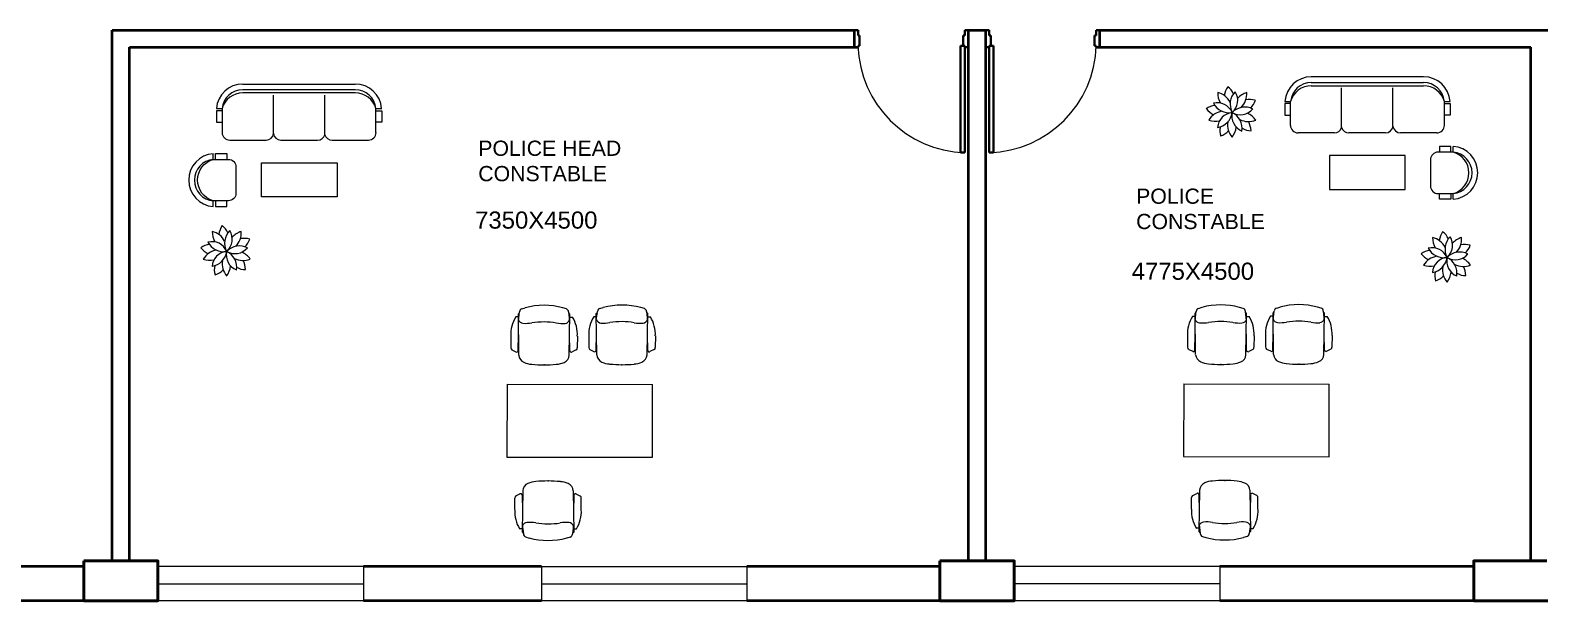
# Model space of a CAD drawing. Header units: millimetres. Extents: x 3079 to 579737, y 1565 to 1161826.
# Drawn here: x 99801 to 113015, y 432071 to 437071 of the extents above; entities that cross this region are included whole.
import ezdxf

# ---------------------------------------------------------------- set-up
doc = ezdxf.new("R2010")
doc.units = ezdxf.units.MM
for name, color, linetype, lineweight in [('1', 7, 'Continuous', 35), ('A_COL', 250, 'Continuous', 40), ('A_ELE1', 250, 'Continuous', 20), ('A_WIN-DOR', 250, 'Continuous', 30), ('IG-Area', 250, 'Continuous', 30), ('SILL', 251, 'Continuous', 18), ('WINDOW', 252, 'Continuous', 15)]:
    doc.layers.add(name, color=color, linetype=linetype, lineweight=lineweight)
doc.layers.add('FURNITURE', color=253, linetype='Continuous', lineweight=5, transparency=0.05)
doc.layers.add('TREES', color=72, linetype='Continuous', lineweight=5, transparency=0.05)
doc.styles.get("Standard").update_dxf_attribs({"font": 'arial.ttf'})

msp = doc.modelspace()

# ---------------------------------------------------------------- linework, layer by layer
at = {"layer": '1'}
for p, q in [((100520, 437071), (107020, 437071)), ((100520, 432421), (100520, 437071)), ((107020, 436921), (107020, 437071)), ((108020, 437071), (108170, 437071)), ((108020, 432421), (108020, 437071)), ((108170, 432421), (108170, 437071)), ((109170, 437071), (113095, 437071)), ((109170, 436921), (109170, 437071)), ((100670, 436921), (107052, 436921)), ((100670, 432421), (100670, 436921)), ((109137, 436921), (112945, 436921)), ((112945, 432421), (112945, 436921)), ((100270, 432371), (98679, 432371)), ((104279, 432371), (102720, 432371)), ((107770, 432371), (106079, 432371)), ((112445, 432371), (110220, 432371)), ((100920, 432071), (98679, 432071)), ((100595, 432071), (100270, 432071)), ((100595, 432071), (100895, 432071)), ((104279, 432071), (102720, 432071)), ((107770, 432071), (106079, 432071)), ((108420, 432071), (108395, 432071)), ((113095, 432071), (110220, 432071))]:
    msp.add_line(p, q, dxfattribs=at)
at = {"layer": 'A_COL'}
for points in [[(100270, 432421), (100270, 432071), (100920, 432071), (100920, 432421)], [(107770, 432421), (107770, 432071), (108420, 432071), (108420, 432421)]]:
    msp.add_lwpolyline(points, close=True, dxfattribs=at)
msp.add_lwpolyline([(113085, 432421), (112445, 432421), (112445, 432071), (113095, 432071)], dxfattribs=at)
at = {"layer": 'A_ELE1', "transparency": 33554687}
for centre, start, end in [((108017, 436963), 181.7422, 268.258), ((108173, 436963), 271.742, 358.2578)]:
    msp.add_arc(centre, 966, start, end, dxfattribs=at)
at = {"layer": 'A_WIN-DOR'}
for p, q in [((107020, 437071), (107052, 437071)), ((109170, 437071), (109138, 437071)), ((107988, 435998), (107951, 435998)), ((108202, 435998), (108238, 435998))]:
    msp.add_line(p, q, dxfattribs=at)
at = {"layer": 'A_WIN-DOR', "transparency": 33554687}
for p, q in [((107020, 436919), (107020, 437069)), ((107052, 437071), (107052, 437025)), ((107052, 437025), (107066, 437025)), ((107066, 437025), (107066, 436934)), ((107988, 437025), (107974, 437025)), ((107974, 437025), (107974, 436934)), ((108020, 437071), (107988, 437071)), ((107988, 437071), (107988, 437025)), ((108020, 436921), (108020, 437071)), ((108170, 436921), (108170, 437071)), ((108170, 437071), (108202, 437071)), ((108202, 437071), (108202, 437025)), ((108202, 437025), (108216, 437025)), ((108216, 437025), (108216, 436934)), ((109138, 437025), (109124, 437025)), ((109124, 437025), (109124, 436934)), ((109138, 437071), (109138, 437025)), ((109170, 436919), (109170, 437069)), ((107052, 436921), (107020, 436921)), ((107052, 436934), (107052, 436921)), ((107951, 436934), (107951, 435998)), ((107988, 436934), (107988, 435998)), ((107988, 436921), (107988, 436888)), ((107988, 436921), (108020, 436921)), ((108202, 436921), (108170, 436921)), ((108202, 436934), (108202, 435998)), ((108202, 436921), (108202, 436888)), ((108238, 436934), (108238, 435998)), ((109138, 436934), (109138, 436921)), ((109138, 436921), (109170, 436921))]:
    msp.add_line(p, q, dxfattribs=at)
for points in [[(107052, 436934), (107066, 436934)], [(107988, 436934), (107951, 436934)], [(108202, 436934), (108238, 436934)], [(109138, 436934), (109124, 436934)]]:
    msp.add_lwpolyline(points, dxfattribs=at)
at = {"layer": 'FURNITURE'}
for p, q in [((101664, 436599), (102648, 436599)), ((112006, 436662), (111022, 436662)), ((111022, 436612), (112006, 436612)), ((111022, 436584), (112006, 436584)), ((102648, 436549), (101664, 436549)), ((102648, 436521), (101664, 436521)), ((101933, 436166), (101933, 436502)), ((102382, 436155), (102382, 436502)), ((110790, 436447), (110840, 436447)), ((110840, 436237), (110840, 436447)), ((111287, 436218), (111287, 436565)), ((111737, 436229), (111737, 436565)), ((112187, 436447), (112237, 436447)), ((112187, 436447), (112187, 436237)), ((101483, 436383), (101433, 436383)), ((101483, 436383), (101483, 436174)), ((102830, 436174), (102830, 436383)), ((102880, 436383), (102830, 436383)), ((101549, 436107), (101867, 436107)), ((101998, 436107), (102319, 436107)), ((102446, 436107), (102764, 436107)), ((111224, 436171), (110906, 436171)), ((111672, 436171), (111351, 436171)), ((112121, 436171), (111803, 436171)), ((112265, 436002), (112265, 436052)), ((101405, 435939), (101405, 435989)), ((101827, 435610), (101827, 435908)), ((101827, 435908), (102490, 435908)), ((102490, 435908), (102490, 435610)), ((111843, 435972), (111180, 435972)), ((111180, 435972), (111180, 435674)), ((111843, 435674), (111843, 435972)), ((111180, 435674), (111843, 435674)), ((101405, 435526), (101405, 435576)), ((102490, 435610), (101827, 435610)), ((112265, 435589), (112265, 435639)), ((104077, 434523), (104087, 434604)), ((104077, 434585), (104086, 434595)), ((104107, 434629), (104138, 434638)), ((104498, 434628), (104467, 434638)), ((104527, 434522), (104518, 434603)), ((104528, 434584), (104519, 434594)), ((104760, 434526), (104770, 434606)), ((104760, 434587), (104769, 434598)), ((104764, 434226), (104760, 434587)), ((104790, 434631), (104821, 434641)), ((105181, 434631), (105150, 434640)), ((105210, 434525), (105201, 434605)), ((105211, 434587), (105201, 434597)), ((105206, 434225), (105211, 434587)), ((110004, 434527), (110014, 434608)), ((110004, 434589), (110014, 434599)), ((110008, 434228), (110004, 434589)), ((110034, 434633), (110065, 434643)), ((110425, 434632), (110394, 434642)), ((110454, 434527), (110445, 434607)), ((110455, 434588), (110446, 434599)), ((110450, 434227), (110455, 434588)), ((110687, 434530), (110697, 434610)), ((110687, 434592), (110696, 434602)), ((110691, 434230), (110687, 434592)), ((110717, 434635), (110748, 434645)), ((111108, 434635), (111077, 434644)), ((111137, 434529), (111128, 434609)), ((111138, 434591), (111129, 434601)), ((111133, 434229), (111138, 434591)), ((104077, 434558), (104054, 434558)), ((104081, 434224), (104077, 434585)), ((104523, 434223), (104528, 434584)), ((104528, 434557), (104551, 434557)), ((104760, 434560), (104737, 434560)), ((105211, 434559), (105234, 434559)), ((110004, 434562), (109981, 434562)), ((110455, 434561), (110478, 434561)), ((110687, 434564), (110664, 434564)), ((111138, 434563), (111161, 434563)), ((104011, 434390), (104011, 434289)), ((104076, 434262), (104079, 434404)), ((104528, 434261), (104526, 434403)), ((104594, 434389), (104593, 434288)), ((104693, 434393), (104694, 434291)), ((104758, 434264), (104761, 434406)), ((105211, 434263), (105209, 434405)), ((105277, 434392), (105276, 434290)), ((109938, 434395), (109938, 434293)), ((110003, 434266), (110006, 434408)), ((110455, 434265), (110453, 434407)), ((110521, 434393), (110520, 434292)), ((110621, 434397), (110621, 434295)), ((110685, 434269), (110688, 434410)), ((111138, 434268), (111136, 434410)), ((111204, 434396), (111203, 434294)), ((104021, 434270), (104056, 434253)), ((104583, 434269), (104547, 434252)), ((104704, 434273), (104739, 434256)), ((105266, 434272), (105230, 434255)), ((109948, 434274), (109983, 434257)), ((110510, 434273), (110475, 434256)), ((110631, 434277), (110666, 434260)), ((111193, 434276), (111157, 434259)), ((103979, 433968), (103977, 433331)), ((103979, 433968), (105252, 433966)), ((105251, 433329), (105252, 433966)), ((109906, 433972), (109904, 433336)), ((109906, 433972), (111179, 433970)), ((111178, 433333), (111179, 433970)), ((103977, 433331), (105251, 433329)), ((109904, 433336), (111178, 433333)), ((104056, 432990), (104091, 433007)), ((104116, 433037), (104111, 432675)), ((104558, 433036), (104562, 432674)), ((104618, 432989), (104583, 433006)), ((109983, 432994), (110018, 433011)), ((110043, 433041), (110038, 432679)), ((110038, 433002), (110040, 432860)), ((110485, 433040), (110489, 432678)), ((110490, 433001), (110487, 432859)), ((110545, 432993), (110510, 433010)), ((104045, 432870), (104046, 432972)), ((104111, 432998), (104113, 432856)), ((104563, 432997), (104560, 432855)), ((104628, 432869), (104628, 432970)), ((109972, 432874), (109973, 432976)), ((110555, 432873), (110555, 432974)), ((104111, 432737), (104121, 432657)), ((110039, 432741), (110048, 432661)), ((110489, 432740), (110479, 432660)), ((104111, 432702), (104088, 432703)), ((104111, 432675), (104120, 432665)), ((104141, 432631), (104172, 432621)), ((104532, 432630), (104501, 432621)), ((104561, 432736), (104552, 432656)), ((104562, 432674), (104552, 432664)), ((104562, 432702), (104585, 432702)), ((110038, 432707), (110015, 432707)), ((110038, 432679), (110047, 432669)), ((110068, 432635), (110099, 432626)), ((110459, 432634), (110428, 432625)), ((110489, 432678), (110479, 432668)), ((110489, 432706), (110512, 432706))]:
    msp.add_line(p, q, dxfattribs=at)
for points in [[(101483, 436363), (101433, 436363), (101433, 436264), (101483, 436264)], [(102830, 436363), (102880, 436363), (102880, 436264), (102830, 436264)], [(110840, 436427), (110790, 436427), (110790, 436327), (110840, 436327)], [(112187, 436427), (112237, 436427), (112237, 436327), (112187, 436327)], [(112245, 436002), (112245, 436052), (112146, 436052), (112146, 436002)], [(101425, 435939), (101425, 435989), (101524, 435989), (101524, 435939)], [(101425, 435576), (101425, 435526), (101524, 435526), (101524, 435576)], [(112245, 435639), (112245, 435589), (112146, 435589), (112146, 435639)]]:
    msp.add_lwpolyline(points, dxfattribs=at)
for points in [[(101405, 435576, -0.755929), (101405, 435939, -0.755929)], [(101405, 435939), (101538, 435939, -0.414214), (101604, 435872), (101604, 435642, -0.414214), (101538, 435576), (101405, 435576)], [(112265, 436002), (112132, 436002, 0.414214), (112066, 435936), (112066, 435705, 0.414214), (112132, 435639), (112265, 435639)], [(112265, 435639, 0.755929), (112265, 436002, 0.755929)]]:
    msp.add_lwpolyline(points, format="xyb", dxfattribs=at)
for centre, radius, start, end in [((101664, 436367), 232, 90.001, 175.905), ((102648, 436367), 232, 4.0971, 90.001), ((111022, 436430), 232, 90.001, 175.905), ((111022, 436430), 182, 90.001, 174.7851), ((111022, 436395), 189, 90.001, 164.1744), ((112006, 436430), 232, 4.0971, 90.001), ((112006, 436430), 182, 5.2169, 90.001), ((112006, 436395), 189, 15.8276, 90.001), ((101664, 436367), 182, 90.001, 174.7851), ((101664, 436332), 189, 90.001, 164.1744), ((102648, 436367), 182, 5.2169, 90.001), ((102648, 436332), 189, 15.8276, 90.001), ((101549, 436174), 66.3, 180.001, 270.001), ((102764, 436174), 66.3, 270.001, 0.001), ((110906, 436237), 66.3, 180.001, 270.001), ((111224, 436237), 66.3, 270.001, 343.4775), ((111351, 436237), 66.3, 196.5245, 270.001), ((111672, 436237), 66.3, 270.001, 353.2071), ((111803, 436237), 66.3, 186.7949, 270.001), ((112121, 436237), 66.3, 270.001, 0.001), ((101867, 436174), 66.3, 270.001, 353.2071), ((101998, 436174), 66.3, 186.7949, 270.001), ((102319, 436174), 66.3, 270.001, 343.4775), ((102446, 436174), 66.3, 196.5245, 270.001), ((112248, 435821), 232, 274.0971, 85.905), ((101422, 435757), 232, 94.0971, 265.905), ((101422, 435757), 182, 95.2169, 264.7851), ((112248, 435821), 182, 275.2169, 84.7851), ((104116, 434602), 28.4, 108.0381, 177.183), ((104301, 434032), 628, 74.6968, 105.0753), ((104489, 434601), 28.4, 2.5891, 71.734), ((104799, 434605), 28.4, 108.0381, 177.183), ((104984, 434034), 628, 74.6968, 105.0753), ((105172, 434604), 28.4, 2.5891, 71.734), ((110043, 434606), 28.4, 108.0381, 177.183), ((110228, 434036), 628, 74.6968, 105.0753), ((110416, 434606), 28.4, 2.5891, 71.734), ((110726, 434609), 28.4, 108.0381, 177.183), ((110911, 434038), 628, 74.6968, 105.0753), ((111099, 434608), 28.4, 2.5891, 71.734), ((104298, 434405), 288, 147.9434, 182.8555), ((104121, 434548), 45.2, 199.4246, 265.2983), ((104143, 434820), 318, 265.297, 279.4614), ((104301, 433873), 641, 80.3108, 99.4613), ((104463, 434819), 318, 260.3107, 274.4751), ((104484, 434547), 45.2, 274.4738, 340.3475), ((104484, 434547), 45.2, 274.4738, 340.3475), ((104306, 434405), 288, 356.9166, 31.8287), ((104981, 434407), 288, 147.9434, 182.8555), ((104804, 434550), 45.2, 199.4246, 265.2983), ((104826, 434822), 318, 265.297, 279.4614), ((104984, 433876), 641, 80.3108, 99.4613), ((105146, 434821), 318, 260.3107, 274.4751), ((105166, 434550), 45.2, 274.4738, 340.3475), ((105166, 434550), 45.2, 274.4738, 340.3475), ((104989, 434407), 288, 356.9166, 31.8287), ((110225, 434409), 288, 147.9434, 182.8555), ((110048, 434552), 45.2, 199.4246, 265.2983), ((110070, 434824), 318, 265.297, 279.4614), ((110228, 433877), 641, 80.3108, 99.4613), ((110390, 434823), 318, 260.3107, 274.4751), ((110411, 434551), 45.2, 274.4738, 340.3475), ((110411, 434551), 45.2, 274.4738, 340.3475), ((110233, 434409), 288, 356.9166, 31.8287), ((110908, 434411), 288, 147.9434, 182.8555), ((110731, 434554), 45.2, 199.4246, 265.2983), ((110753, 434826), 318, 265.297, 279.4614), ((110911, 433880), 641, 80.3108, 99.4613), ((111073, 434825), 318, 260.3107, 274.4751), ((111093, 434554), 45.2, 274.4738, 340.3475), ((111093, 434554), 45.2, 274.4738, 340.3475), ((110916, 434411), 288, 356.9166, 31.8287), ((104029, 434286), 17.9, 171.5598, 242.7148), ((104063, 434263), 12.2, 236.4616, 356.0143), ((104155, 434229), 74.1, 184.0775, 247.0972), ((104449, 434228), 74.1, 292.6749, 355.6946), ((104541, 434262), 12.2, 183.7577, 303.3104), ((104575, 434285), 17.9, 297.0573, 8.2123), ((104712, 434288), 17.9, 171.5598, 242.7148), ((104746, 434265), 12.2, 236.4616, 356.0143), ((104838, 434231), 74.1, 184.0775, 247.0972), ((105131, 434231), 74.1, 292.6749, 355.6946), ((105223, 434264), 12.2, 183.7577, 303.3104), ((105258, 434287), 17.9, 297.0573, 8.2123), ((109956, 434290), 17.9, 171.5598, 242.7148), ((109990, 434267), 12.2, 236.4616, 356.0143), ((110082, 434233), 74.1, 184.0775, 247.0972), ((110376, 434232), 74.1, 292.6749, 355.6946), ((110468, 434266), 12.2, 183.7577, 303.3104), ((110502, 434289), 17.9, 297.0573, 8.2123), ((110639, 434293), 17.9, 171.5598, 242.7148), ((110673, 434269), 12.2, 236.4616, 356.0143), ((110765, 434235), 74.1, 184.0775, 247.0972), ((111059, 434235), 74.1, 292.6749, 355.6946), ((111151, 434268), 12.2, 183.7577, 303.3104), ((111185, 434292), 17.9, 297.0573, 8.2123), ((104200, 434318), 174, 244.6163, 267.7231), ((104304, 435218), 1080, 264.1574, 275.6146), ((104404, 434318), 174, 272.0489, 295.1557), ((104883, 434320), 174, 244.6163, 267.7231), ((104987, 435220), 1080, 264.1574, 275.6146), ((105086, 434320), 174, 272.0489, 295.1557), ((110128, 434322), 174, 244.6163, 267.7231), ((110231, 435222), 1080, 264.1574, 275.6146), ((110331, 434322), 174, 272.0489, 295.1557), ((110810, 434325), 174, 244.6163, 267.7231), ((110914, 435224), 1080, 264.1574, 275.6146), ((111013, 434324), 174, 272.0489, 295.1557), ((104098, 432997), 12.2, 3.7577, 123.3104), ((104190, 433031), 74.1, 112.6749, 175.6946), ((104235, 432942), 174, 92.0489, 115.1557), ((104335, 432041), 1080, 84.1574, 95.6146), ((104438, 432941), 174, 64.6163, 87.7231), ((104484, 433030), 74.1, 4.0775, 67.0972), ((104576, 432997), 12.2, 56.4616, 176.0143), ((110025, 433002), 12.2, 3.7577, 123.3104), ((110117, 433035), 74.1, 112.6749, 175.6946), ((110162, 432946), 174, 92.0489, 115.1557), ((110262, 432046), 1080, 84.1574, 95.6146), ((110365, 432945), 174, 64.6163, 87.7231), ((110411, 433034), 74.1, 4.0775, 67.0972), ((110503, 433001), 12.2, 56.4616, 176.0143), ((104333, 432854), 288, 176.9166, 211.8287), ((104064, 432974), 17.9, 117.0573, 188.2123), ((104341, 432854), 288, 327.9434, 2.8555), ((104610, 432973), 17.9, 351.5598, 62.7148), ((110260, 432858), 288, 176.9166, 211.8287), ((109991, 432978), 17.9, 117.0573, 188.2123), ((110268, 432858), 288, 327.9434, 2.8555), ((110537, 432977), 17.9, 351.5598, 62.7148), ((104155, 432712), 45.2, 94.4738, 160.3475), ((104155, 432712), 45.2, 94.4738, 160.3475), ((104176, 432440), 318, 80.3107, 94.4751), ((104338, 433386), 641, 260.3108, 279.4613), ((104496, 432440), 318, 85.297, 99.4614), ((104518, 432711), 45.2, 19.4246, 85.2983), ((110082, 432716), 45.2, 94.4738, 160.3475), ((110082, 432716), 45.2, 94.4738, 160.3475), ((110103, 432444), 318, 80.3107, 94.4751), ((110265, 433390), 641, 260.3108, 279.4613), ((110423, 432444), 318, 85.297, 99.4614), ((110445, 432715), 45.2, 19.4246, 85.2983), ((104150, 432658), 28.4, 182.5891, 251.734), ((104337, 433228), 628, 254.6968, 285.0753), ((104523, 432657), 28.4, 288.0381, 357.183), ((110077, 432662), 28.4, 182.5891, 251.734), ((110265, 433232), 628, 254.6968, 285.0753), ((110450, 432661), 28.4, 288.0381, 357.183)]:
    msp.add_arc(centre, radius, start, end, dxfattribs=at)
for p in [(104302, 434138), (104984, 434140), (110229, 434142), (110912, 434145), (104337, 433121), (110264, 433125)]:
    msp.add_point(p, dxfattribs=at)
at = {"layer": 'SILL'}
for p, q in [((102720, 432371), (100920, 432371)), ((104279, 432371), (106079, 432371)), ((110220, 432371), (108420, 432371)), ((102720, 432071), (100920, 432071)), ((106079, 432071), (104279, 432071)), ((110220, 432071), (108420, 432071))]:
    msp.add_line(p, q, dxfattribs=at)
at = {"layer": 'TREES'}
for centre, radius, start, end in [((110480, 436457), 224, 148.2105, 169.3514), ((110210, 436460), 140, 21.5086, 55.2476), ((110382, 436522), 180, 179.1301, 209.4931), ((110164, 436363), 166, 27.1324, 76.6013), ((110464, 436423), 153, 134.7761, 208.5159), ((110237, 436456), 141, 311.0447, 32.2473), ((110510, 436352), 180, 107.1301, 137.4931), ((110291, 436511), 166, 315.1324, 4.6013), ((110478, 436239), 224, 76.2105, 97.3514), ((110398, 436497), 140, 309.5086, 343.2476), ((110187, 436270), 140, 93.5086, 127.2476), ((110274, 436526), 224, 220.2105, 241.3514), ((110265, 436196), 166, 99.1324, 148.6013), ((110199, 436294), 141, 23.0447, 104.2473), ((110301, 436500), 153, 206.7761, 280.5159), ((110342, 436209), 141, 95.0447, 176.2473), ((110177, 436369), 153, 278.7761, 352.5159), ((110467, 436318), 141, 167.0447, 248.2473), ((110440, 436244), 153, 62.7761, 136.5159), ((110402, 436471), 141, 239.0447, 320.2473), ((110263, 436211), 153, 350.7761, 64.5159), ((110388, 436179), 180, 35.1301, 65.4931), ((110182, 436453), 180, 251.1301, 281.4932), ((110361, 436189), 140, 165.5086, 199.2476), ((110144, 436351), 224, 292.2105, 313.3514), ((110455, 436241), 166, 171.1324, 220.6013), ((110185, 436241), 180, 323.1301, 353.4931), ((110471, 436436), 166, 243.1324, 292.6013), ((110491, 436330), 140, 237.5086, 271.2476), ((110271, 436174), 224, 4.2105, 25.3514), ((101576, 435305), 180, 179.1301, 209.4931), ((101357, 435146), 166, 27.1324, 76.6013), ((101673, 435240), 224, 148.2105, 169.3514), ((101403, 435244), 140, 21.5086, 55.2476), ((101657, 435206), 153, 134.7761, 208.5159), ((101430, 435239), 141, 311.0447, 32.2473), ((101703, 435135), 180, 107.1301, 137.4931), ((101484, 435294), 166, 315.1324, 4.6013), ((101671, 435023), 224, 76.2105, 97.3514), ((112264, 435252), 180, 179.1301, 209.4931), ((112046, 435093), 166, 27.1324, 76.6013), ((112362, 435187), 224, 148.2105, 169.3514), ((112092, 435190), 140, 21.5086, 55.2476), ((112346, 435152), 153, 134.7761, 208.5159), ((112118, 435186), 141, 311.0447, 32.2473), ((112391, 435082), 180, 107.1301, 137.4931), ((112173, 435241), 166, 315.1324, 4.6013), ((101380, 435053), 140, 93.5086, 127.2476), ((101467, 435309), 224, 220.2105, 241.3514), ((101459, 434979), 166, 99.1324, 148.6013), ((101393, 435077), 141, 23.0447, 104.2473), ((101495, 435283), 153, 206.7761, 280.5159), ((101535, 434992), 141, 95.0447, 176.2473), ((101371, 435153), 153, 278.7761, 352.5159), ((101660, 435101), 141, 167.0447, 248.2473), ((101634, 435027), 153, 62.7761, 136.5159), ((101595, 435254), 141, 239.0447, 320.2473), ((101457, 434994), 153, 350.7761, 64.5159), ((101581, 434962), 180, 35.1301, 65.4931), ((101591, 435281), 140, 309.5086, 343.2476), ((112069, 435000), 140, 93.5086, 127.2476), ((112081, 435024), 141, 23.0447, 104.2473), ((112183, 435230), 153, 206.7761, 280.5159), ((112322, 434974), 153, 62.7761, 136.5159), ((112360, 434969), 224, 76.2105, 97.3514), ((112280, 435227), 140, 309.5086, 343.2476), ((101375, 435236), 180, 251.1301, 281.4932), ((101554, 434973), 140, 165.5086, 199.2476), ((101649, 435025), 166, 171.1324, 220.6013), ((101378, 435025), 180, 323.1301, 353.4931), ((101664, 435219), 166, 243.1324, 292.6013), ((101685, 435113), 140, 237.5086, 271.2476), ((101464, 434957), 224, 4.2105, 25.3514), ((112155, 435256), 224, 220.2105, 241.3514), ((112147, 434926), 166, 99.1324, 148.6013), ((112064, 435183), 180, 251.1301, 281.4932), ((112224, 434939), 141, 95.0447, 176.2473), ((112059, 435099), 153, 278.7761, 352.5159), ((112337, 434971), 166, 171.1324, 220.6013), ((112349, 435048), 141, 167.0447, 248.2473), ((112284, 435200), 141, 239.0447, 320.2473), ((112145, 434941), 153, 350.7761, 64.5159), ((112353, 435166), 166, 243.1324, 292.6013), ((112269, 434909), 180, 35.1301, 65.4931), ((112153, 434904), 224, 4.2105, 25.3514), ((101338, 435134), 224, 292.2105, 313.3514), ((112243, 434919), 140, 165.5086, 199.2476), ((112026, 435081), 224, 292.2105, 313.3514), ((112067, 434971), 180, 323.1301, 353.4931), ((112373, 435060), 140, 237.5086, 271.2476)]:
    msp.add_arc(centre, radius, start, end, dxfattribs=at)
at = {"layer": 'WINDOW'}
for p, q in [((100920, 432371), (100920, 432071)), ((102720, 432371), (102720, 432071)), ((104279, 432371), (104279, 432071)), ((106079, 432371), (106079, 432071)), ((110220, 432371), (110220, 432071)), ((100920, 432221), (102720, 432221)), ((104279, 432221), (106079, 432221)), ((110220, 432221), (108420, 432221))]:
    msp.add_line(p, q, dxfattribs=at)

# ---------------------------------------------------------------- texts
at = {"layer": 'IG-Area', "attachment_point": 1}
for s, insert, char_height in [('{\\H0.66667x;POLICE HEAD \\PCONSTABLE} ', (103726, 436103), 200), ('{\\H0.666x;POLICE  \\PCONSTABLE} ', (109488, 435683), 200), ('7350X4500', (103698, 435482), 150), ('4775X4500', (109449, 435034), 150)]:
    msp.add_mtext_dynamic_manual_height_columns(s, width=38356.19, gutter_width=12.5, heights=[0], dxfattribs=dict(at, insert=insert, char_height=char_height))

doc.saveas('drawing.dxf')
